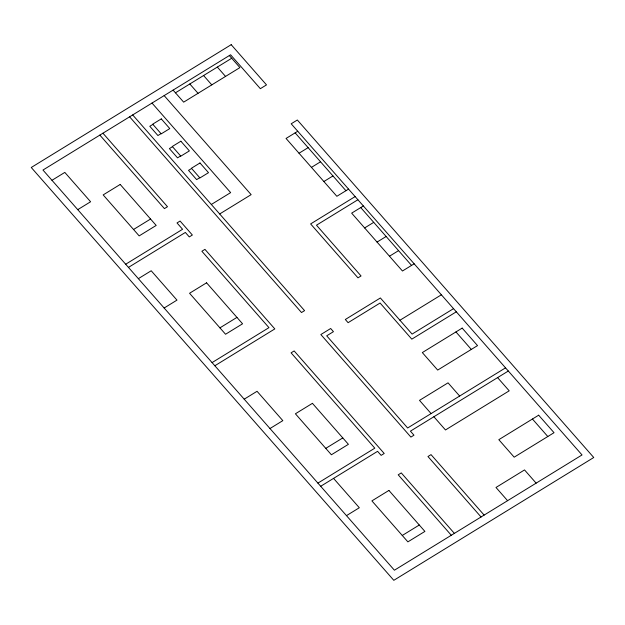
<?xml version="1.0" encoding="UTF-8"?>
<svg xmlns="http://www.w3.org/2000/svg" width="625" height="625" viewBox="0 0 625 625"><rect width="100%" height="100%" fill="white"/><g stroke="black" fill="none" stroke-linecap="round" stroke-linejoin="round"><path stroke-width="0.94" d="M175.453 92.805L231.711 58.25M51.977 180.297L64.82 172.406L90.602 201.758L77.75 209.648M152.891 124.383L149.797 126.281L157.922 135.539L161.016 133.633M172.484 146.695L169.391 148.594L177.523 157.852L180.617 155.953M191.609 168.469L188.516 170.367L196.641 179.625L199.734 177.719M133.547 229.484L150.562 219.031M297.75 131.258L286.047 138.453L336.852 196.297L348.555 189.109M211.336 204.469L230.648 192.609L152.008 103.062M299.031 153.234L308.117 147.648M125.688 264.227L182.578 229.281L177.016 222.945L180.094 221.055L192.359 235.023L189.281 236.914L185.359 232.445L128.469 267.398M219.68 213.969L251.141 194.641L164.156 95.602M311.453 167.375L320.539 161.789M138.359 278.656L151.203 270.766L176.984 300.117L164.141 308.016M323.875 181.516L332.961 175.938M355.117 196.586L310.617 223.922L357.969 277.844L361.047 275.953L316.477 225.195L357.898 199.75M363.359 205.961L351.656 213.148L402.461 271L414.164 263.812M364.633 227.938L373.727 222.352M219.93 327.852L236.945 317.398M377.055 242.078L386.148 236.492M212.07 362.594L268.961 327.641L201.875 251.258L204.953 249.359L274.82 328.914L214.852 365.758M389.477 256.219L398.562 250.633M244.203 399.18L257.055 391.289L282.828 420.641L269.984 428.531M399.945 320.242L441.375 294.797M453.531 308.641L412.102 334.086L380.383 297.969L345.32 319.5L348.102 322.672L380.086 303.023L411.805 339.148L456.313 311.805M325.773 448.367L342.789 437.914M317.914 483.109L374.805 448.164L291.078 352.828L294.156 350.938L384.211 453.477L381.133 455.367L377.586 451.328L320.695 486.281M505.539 367.859L407.641 427.992L326.695 335.82L333.453 331.664L330.672 328.5L320.836 334.547L410.891 437.086L413.969 435.195L410.422 431.156L508.32 371.023M346.477 515.633L359.32 507.742L333.547 478.383M402.266 535.469L419.281 525.016M229.344 55.555L239.914 67.594L183.664 102.148L173.094 90.117M295.141 132.867L345.945 190.719M360.742 207.57L411.547 265.414M497.594 377.609L509.203 390.828L445.484 429.961L433.883 416.75M455.945 331.922L471.312 349.422M532.438 419.023L547.805 436.516M217.336 67.078L225.547 76.422M203.578 75.523L211.789 84.875M189.828 83.977L198.039 93.32M459.648 396.047L448.047 382.836L419.5 400.367L431.102 413.586M536.141 483.148L524.531 469.93L495.992 487.469L507.594 500.68M132.695 114.93L304.578 310.641L301.5 312.531L129.617 116.82M484.133 515.094L431.039 454.633L427.961 456.523L481.055 516.984M102.938 133.203L167.5 206.719L164.422 208.609L99.859 135.102M454.375 533.367L401.281 472.914L398.203 474.805L451.297 535.258M231.195 44.68L31.25 167.492L393.805 580.32L593.75 457.508L297.344 120.008L291.188 123.789L582.031 454.953L394.406 570.211L42.969 170.047L230.594 54.789L260.352 88.68L266.508 84.891L231.195 44.68M161.281 118.891L152.703 124.164L161.211 133.852L169.789 128.586L161.281 118.891M180.875 141.211L172.297 146.477L180.805 156.164L189.383 150.898L180.875 141.211M120.195 184.453L103.172 194.906L139.164 235.891L156.188 225.438L120.195 184.453M199.992 162.977L191.414 168.25L199.93 177.938L208.508 172.672L199.992 162.977M206.578 282.812L189.555 293.266L225.547 334.25L242.57 323.797L206.578 282.812M312.422 403.336L295.406 413.789L331.398 454.773L348.414 444.32L312.422 403.336M462.172 328.102L422.32 352.578L437.688 370.078L477.539 345.602L462.172 328.102M388.914 490.43L371.898 500.883L407.891 541.867L424.906 531.414L388.914 490.43M538.664 415.195L498.812 439.68L514.18 457.18L554.031 432.695L538.664 415.195"/></g></svg>
